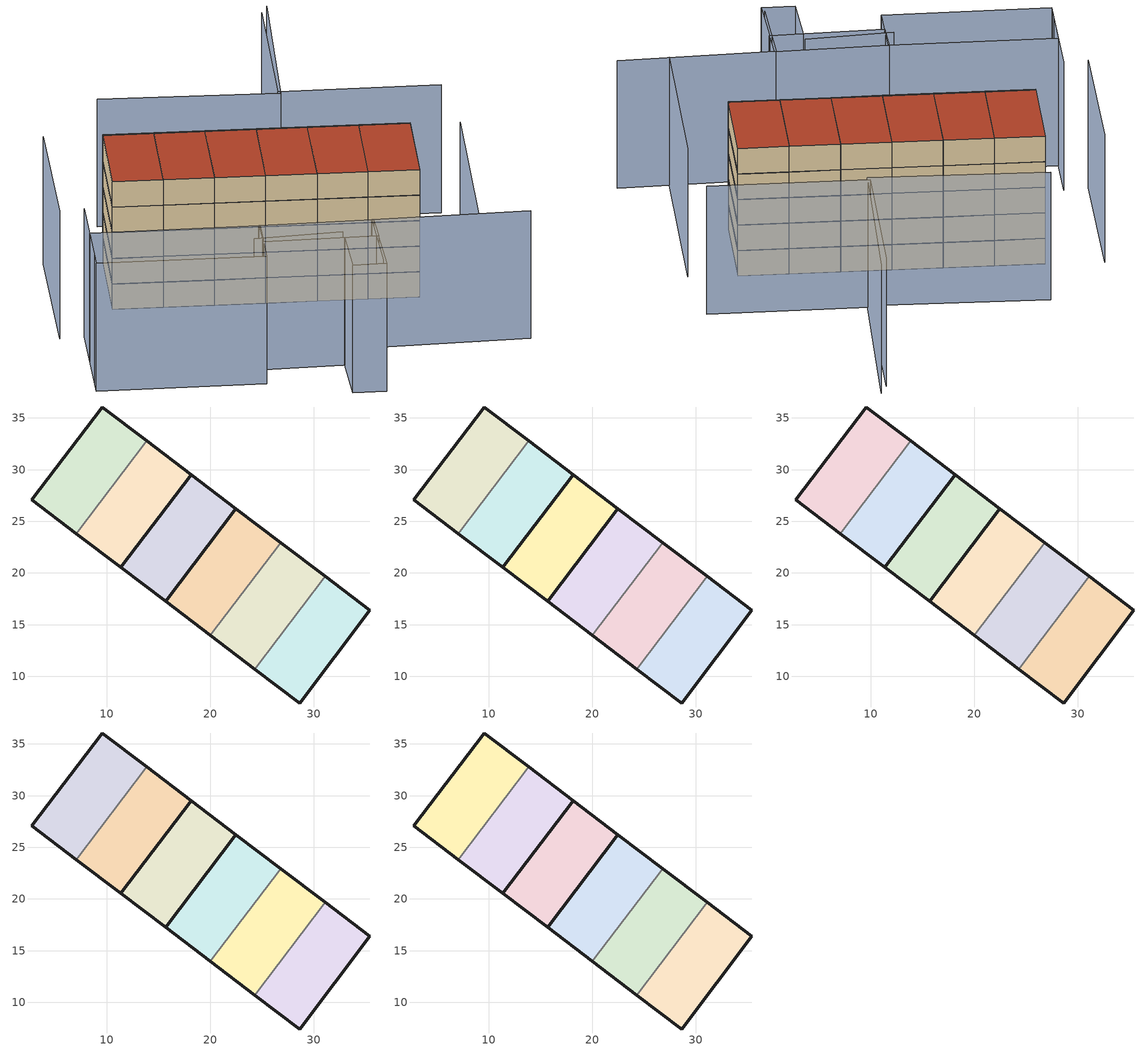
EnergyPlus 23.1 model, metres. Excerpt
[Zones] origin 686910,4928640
492f431bae35265f_F0_dwelling_0
 floor ground (EU_floor_Construction): 28.66,7.42 35.45,16.38 31.13,19.66 24.33,10.7 z0
 wall outside (EU_wall_Construction): 31.13,19.66 35.45,16.38 28.66,7.42 24.33,10.7 z0:3
 wall to 492f431bae35265f_F0_dwelling_1 (EU_wall_Construction): 24.33,10.7 31.13,19.66 z0:3
492f431bae35265f_F0_dwelling_1
 floor ground (EU_floor_Construction): 24.33,10.7 31.13,19.66 26.81,22.94 20.01,13.98 z0
 wall outside (EU_wall_Construction): 24.33,10.7 20.01,13.98 / 26.81,22.94 31.13,19.66 z0:3
 wall to 492f431bae35265f_F0_dwelling_2 (EU_wall_Construction): 20.01,13.98 26.81,22.94 z0:3
492f431bae35265f_F0_dwelling_2
 floor ground (EU_floor_Construction): 20.01,13.98 26.81,22.94 22.48,26.22 15.68,17.26 z0
 wall outside (EU_wall_Construction): 20.01,13.98 15.68,17.26 22.48,26.22 26.81,22.94 z0:3
492f431bae35265f_F0_dwelling_3
 floor ground (EU_floor_Construction): 15.68,17.26 22.48,26.22 18.17,29.5 11.36,20.54 z0
 wall outside (EU_wall_Construction): 18.17,29.5 22.48,26.22 15.68,17.26 11.36,20.54 18.16,29.5 z0:3
492f431bae35265f_F0_dwelling_4
 floor ground (EU_floor_Construction): 11.36,20.54 18.17,29.5 13.85,32.79 7.04,23.82 z0
 wall outside (EU_wall_Construction): 13.85,32.79 18.17,29.5 11.36,20.54 7.04,23.82 z0:3
 wall to 492f431bae35265f_F0_dwelling_5 (EU_wall_Construction): 7.04,23.82 13.85,32.79 z0:3
492f431bae35265f_F0_dwelling_5
 floor ground (EU_floor_Construction): 7.04,23.82 13.85,32.79 9.54,36.06 2.72,27.1 z0
 wall outside (EU_wall_Construction): 7.04,23.82 2.72,27.1 9.54,36.06 13.85,32.79 z0:3
492f431bae35265f_F1_dwelling_0
 floor to 492f431bae35265f_F0_dwelling_0 (EU_floor_Construction): 28.66,7.42 35.45,16.38 31.13,19.66 24.33,10.7 z3
 wall outside (EU_wall_Construction): 31.13,19.66 35.45,16.38 28.66,7.42 24.33,10.7 z3:6
 wall to 492f431bae35265f_F1_dwelling_1 (EU_wall_Construction): 24.33,10.7 31.13,19.66 z3:6
492f431bae35265f_F1_dwelling_1
 floor to 492f431bae35265f_F0_dwelling_1 (EU_floor_Construction): 24.33,10.7 31.13,19.66 26.8,22.94 20.01,13.98 z3
 wall outside (EU_wall_Construction): 24.33,10.7 20.01,13.98 / 26.81,22.94 31.13,19.66 z3:6
 wall to 492f431bae35265f_F1_dwelling_2 (EU_wall_Construction): 20.01,13.98 26.81,22.94 z3:6
492f431bae35265f_F1_dwelling_2
 floor to 492f431bae35265f_F0_dwelling_2 (EU_floor_Construction): 20.01,13.98 26.8,22.94 22.48,26.22 15.68,17.26 z3
 wall outside (EU_wall_Construction): 20.01,13.98 15.68,17.26 22.48,26.22 26.81,22.94 z3:6
492f431bae35265f_F1_dwelling_3
 floor to 492f431bae35265f_F0_dwelling_3 (EU_floor_Construction): 15.68,17.26 22.48,26.22 18.17,29.5 11.36,20.54 z3
 wall outside (EU_wall_Construction): 18.17,29.5 22.48,26.22 15.68,17.26 11.36,20.54 18.16,29.5 z3:6
492f431bae35265f_F1_dwelling_4
 floor to 492f431bae35265f_F0_dwelling_4 (EU_floor_Construction): 11.36,20.54 18.17,29.5 13.85,32.79 7.04,23.82 z3
 wall outside (EU_wall_Construction): 13.85,32.79 18.17,29.5 11.36,20.54 7.04,23.82 z3:6
 wall to 492f431bae35265f_F1_dwelling_5 (EU_wall_Construction): 7.04,23.82 13.85,32.79 z3:6
492f431bae35265f_F1_dwelling_5
 floor to 492f431bae35265f_F0_dwelling_5 (EU_floor_Construction): 7.04,23.82 13.85,32.79 9.54,36.06 2.72,27.1 z3
 wall outside (EU_wall_Construction): 7.04,23.82 2.72,27.1 9.54,36.06 13.85,32.79 z3:6
492f431bae35265f_F2_dwelling_0
 floor to 492f431bae35265f_F1_dwelling_0 (EU_floor_Construction): 28.66,7.42 35.45,16.38 31.13,19.66 24.33,10.7 z6
 wall outside (EU_wall_Construction): 31.13,19.66 35.45,16.38 28.66,7.42 24.33,10.7 z6:9
 wall to 492f431bae35265f_F2_dwelling_1 (EU_wall_Construction): 24.33,10.7 31.13,19.66 z6:9
492f431bae35265f_F2_dwelling_1
 floor to 492f431bae35265f_F1_dwelling_1 (EU_floor_Construction): 24.33,10.7 31.13,19.66 26.8,22.94 20.01,13.98 z6
 wall outside (EU_wall_Construction): 24.33,10.7 20.01,13.98 / 26.81,22.94 31.13,19.66 z6:9
 wall to 492f431bae35265f_F2_dwelling_2 (EU_wall_Construction): 20.01,13.98 26.81,22.94 z6:9
492f431bae35265f_F2_dwelling_2
 floor to 492f431bae35265f_F1_dwelling_2 (EU_floor_Construction): 20.01,13.98 26.8,22.94 22.48,26.22 15.68,17.26 z6
 wall outside (EU_wall_Construction): 20.01,13.98 15.68,17.26 22.48,26.22 26.81,22.94 z6:9
492f431bae35265f_F2_dwelling_3
 floor to 492f431bae35265f_F1_dwelling_3 (EU_floor_Construction): 15.68,17.26 22.48,26.22 18.17,29.5 11.36,20.54 z6
 wall outside (EU_wall_Construction): 18.17,29.5 22.48,26.22 15.68,17.26 11.36,20.54 18.16,29.5 z6:9
492f431bae35265f_F2_dwelling_4
 floor to 492f431bae35265f_F1_dwelling_4 (EU_floor_Construction): 11.36,20.54 18.17,29.5 13.85,32.79 7.04,23.82 z6
 wall outside (EU_wall_Construction): 13.85,32.79 18.17,29.5 11.36,20.54 7.04,23.82 z6:9
 wall to 492f431bae35265f_F2_dwelling_5 (EU_wall_Construction): 7.04,23.82 13.85,32.79 z6:9
492f431bae35265f_F2_dwelling_5
 floor to 492f431bae35265f_F1_dwelling_5 (EU_floor_Construction): 7.04,23.82 13.85,32.79 9.54,36.06 2.72,27.1 z6
 wall outside (EU_wall_Construction): 7.04,23.82 2.72,27.1 9.54,36.06 13.85,32.79 z6:9
492f431bae35265f_F3_dwelling_0
 floor to 492f431bae35265f_F2_dwelling_0 (EU_floor_Construction): 28.66,7.42 35.45,16.38 31.13,19.66 24.33,10.7 z9
 wall outside (EU_wall_Construction): 31.13,19.66 35.45,16.38 28.66,7.42 24.33,10.7 z9:12
 wall to 492f431bae35265f_F3_dwelling_1 (EU_wall_Construction): 24.33,10.7 31.13,19.66 z9:12
492f431bae35265f_F3_dwelling_1
 floor to 492f431bae35265f_F2_dwelling_1 (EU_floor_Construction): 24.33,10.7 31.13,19.66 26.8,22.94 20.01,13.98 z9
 wall outside (EU_wall_Construction): 24.33,10.7 20.01,13.98 / 26.81,22.94 31.13,19.66 z9:12
 wall to 492f431bae35265f_F3_dwelling_2 (EU_wall_Construction): 20.01,13.98 26.81,22.94 z9:12
492f431bae35265f_F3_dwelling_2
 floor to 492f431bae35265f_F2_dwelling_2 (EU_floor_Construction): 20.01,13.98 26.8,22.94 22.48,26.22 15.68,17.26 z9
 wall outside (EU_wall_Construction): 20.01,13.98 15.68,17.26 22.48,26.22 26.81,22.94 z9:12
492f431bae35265f_F3_dwelling_3
 floor to 492f431bae35265f_F2_dwelling_3 (EU_floor_Construction): 15.68,17.26 22.48,26.22 18.17,29.5 11.36,20.54 z9
 wall outside (EU_wall_Construction): 18.17,29.5 22.48,26.22 15.68,17.26 11.36,20.54 18.16,29.5 z9:12
492f431bae35265f_F3_dwelling_4
 floor to 492f431bae35265f_F2_dwelling_4 (EU_floor_Construction): 11.36,20.54 18.17,29.5 13.85,32.79 7.04,23.82 z9
 wall outside (EU_wall_Construction): 13.85,32.79 18.17,29.5 11.36,20.54 7.04,23.82 z9:12
 wall to 492f431bae35265f_F3_dwelling_5 (EU_wall_Construction): 7.04,23.82 13.85,32.79 z9:12
492f431bae35265f_F3_dwelling_5
 floor to 492f431bae35265f_F2_dwelling_5 (EU_floor_Construction): 7.04,23.82 13.85,32.79 9.54,36.06 2.72,27.1 z9
 wall outside (EU_wall_Construction): 7.04,23.82 2.72,27.1 9.54,36.06 13.85,32.79 z9:12
492f431bae35265f_F4_dwelling_0
 floor to 492f431bae35265f_F3_dwelling_0 (EU_floor_Construction): 28.66,7.42 35.45,16.38 31.13,19.66 24.33,10.7 z12
 wall outside (EU_wall_Construction): 31.13,19.66 35.45,16.38 28.66,7.42 24.33,10.7 z12:15
 wall to 492f431bae35265f_F4_dwelling_1 (EU_wall_Construction): 24.33,10.7 31.13,19.66 z12:15
 roof outside (EU_roof_Construction): 35.45,16.38 28.66,7.42 24.33,10.7 31.13,19.66 z15
492f431bae35265f_F4_dwelling_1
 floor to 492f431bae35265f_F3_dwelling_1 (EU_floor_Construction): 24.33,10.7 31.13,19.66 26.8,22.94 20.01,13.98 z12
 wall outside (EU_wall_Construction): 24.33,10.7 20.01,13.98 / 26.81,22.94 31.13,19.66 z12:15
 wall to 492f431bae35265f_F4_dwelling_2 (EU_wall_Construction): 20.01,13.98 26.81,22.94 z12:15
 roof outside (EU_roof_Construction): 31.13,19.66 24.33,10.7 20.01,13.98 26.81,22.94 z15
492f431bae35265f_F4_dwelling_2
 floor to 492f431bae35265f_F3_dwelling_2 (EU_floor_Construction): 20.01,13.98 26.8,22.94 22.48,26.22 15.68,17.26 z12
 wall outside (EU_wall_Construction): 20.01,13.98 15.68,17.26 22.48,26.22 26.81,22.94 z12:15
 roof outside (EU_roof_Construction): 26.81,22.94 20.01,13.98 15.68,17.26 22.48,26.22 z15
492f431bae35265f_F4_dwelling_3
 floor to 492f431bae35265f_F3_dwelling_3 (EU_floor_Construction): 15.68,17.26 22.48,26.22 18.17,29.5 11.36,20.54 z12
 wall outside (EU_wall_Construction): 18.17,29.5 22.48,26.22 15.68,17.26 11.36,20.54 18.16,29.5 z12:15
 roof outside (EU_roof_Construction): 22.48,26.22 15.68,17.26 11.36,20.54 18.17,29.5 z15
492f431bae35265f_F4_dwelling_4
 floor to 492f431bae35265f_F3_dwelling_4 (EU_floor_Construction): 11.36,20.54 18.17,29.5 13.85,32.79 7.04,23.82 z12
 wall outside (EU_wall_Construction): 13.85,32.79 18.17,29.5 11.36,20.54 7.04,23.82 z12:15
 wall to 492f431bae35265f_F4_dwelling_5 (EU_wall_Construction): 7.04,23.82 13.85,32.79 z12:15
 roof outside (EU_roof_Construction): 18.17,29.5 11.36,20.54 7.04,23.82 13.85,32.79 z15
492f431bae35265f_F4_dwelling_5
 floor to 492f431bae35265f_F3_dwelling_5 (EU_floor_Construction): 7.04,23.82 13.85,32.79 9.54,36.06 2.72,27.1 z12
 wall outside (EU_wall_Construction): 7.04,23.82 2.72,27.1 9.54,36.06 13.85,32.79 z12:15
 roof outside (EU_roof_Construction): 13.85,32.79 7.04,23.82 2.72,27.1 9.54,36.06 z15
shading: 4.6,6.93 12.63,1.87 / 11.27,-5.96 16.82,1.96 / 16.82,1.96 30.68,-7.74 / 26.11,-4.61 39.44,12.89 / 43.97,20.83 30.19,31.26 / 30.19,31.26 41.61,46.35 / 4.64,39.99 -6.06,25.64 / 43.09,47.17 30.12,30.76 / 30.12,30.76 14.92,42.77 / -3.82,24.3 -10.92,14.78 / 11.87,0.74 14.8,-1.31 / 14.8,-1.31 10.97,-6.78 / 10.97,-6.78 8.04,-4.73 / 8.04,-4.73 11.87,0.74 / 7.03,8.9 17.02,1.82 / 17.02,1.82 14.78,-1.33 / 14.78,-1.33 4.8,5.75 / 4.8,5.75 7.03,8.9 / -7.29,19.63 7.16,8.8 / 7.16,8.8 2.83,3.01 / 2.83,3.01 -11.63,13.84 / -11.63,13.84 -7.29,19.63 z0:15
[Building]
EU S2 Campaign: North Axis=0; Terrain=City; Solar Distribution=FullExterior
[Site:Location]
Bologna: Latitude=44.5; Longitude=11.25; Time Zone=1; Elevation=37
[SizingPeriod:WeatherFileDays]
AnnualSizingPeriod: Begin Month=1; Begin Day of Month=1; End Month=12; End Day of Month=31; Day of Week for Start Day=Monday; Use Weather File Daylight Saving Period=No; Use Weather File Rain and Snow Indicators=No
[MATERIAL]
EU_InternalMass_Material: Roughness=MediumRough; Thickness=0.1; Conductivity=1; Density=1800; Specific Heat=900; Thermal Absorptance=0.9; Solar Absorptance=0.7; Visible Absorptance=0.7
[MATERIAL:NOMASS] Roughness=MediumRough; Thermal Absorptance=0.9; Solar Absorptance=0.7; Visible Absorptance=0.7
Name | Thermal Resistance
EU_wall_NoMass | 0.779417
EU_roof_NoMass | 0.435466
EU_floor_NoMass | 0.588222
[CONSTRUCTION]
EU_wall_Construction: EU_wall_NoMass
EU_roof_Construction: EU_roof_NoMass
EU_floor_Construction: EU_floor_NoMass
EU_InternalMass_Construction: EU_InternalMass_Material
[ZONE] Type=1; Multiplier=1; Ceiling Height=autocalculate; Floor Area=autocalculate; Part of Total Floor Area=Yes
Name | Volume
492f431bae35265f_F0_dwelling_0; 492f431bae35265f_F1_dwelling_0; 492f431bae35265f_F2_dwelling_0; 492f431bae35265f_F3_dwelling_0; 492f431bae35265f_F4_dwelling_0; 492f431bae35265f_F0_dwelling_5 | 183.108
492f431bae35265f_F0_dwelling_1; 492f431bae35265f_F1_dwelling_1; 492f431bae35265f_F2_dwelling_1; 492f431bae35265f_F3_dwelling_1; 492f431bae35265f_F4_dwelling_1 | 183.088
492f431bae35265f_F0_dwelling_2 | 183.095
492f431bae35265f_F1_dwelling_2; 492f431bae35265f_F2_dwelling_2; 492f431bae35265f_F3_dwelling_2; 492f431bae35265f_F4_dwelling_2 | 183.094
492f431bae35265f_F0_dwelling_3; 492f431bae35265f_F1_dwelling_3; 492f431bae35265f_F2_dwelling_3; 492f431bae35265f_F3_dwelling_3; 492f431bae35265f_F4_dwelling_3 | 183.114
492f431bae35265f_F0_dwelling_4; 492f431bae35265f_F1_dwelling_4; 492f431bae35265f_F2_dwelling_4; 492f431bae35265f_F3_dwelling_4; 492f431bae35265f_F4_dwelling_4 | 183.081
492f431bae35265f_F1_dwelling_5; 492f431bae35265f_F2_dwelling_5; 492f431bae35265f_F3_dwelling_5; 492f431bae35265f_F4_dwelling_5 | 183.109
[INTERNALMASS] Construction=EU_InternalMass_Construction
Name | Zone or ZoneList | Surface Area
492f431bae35265f_F0_dwelling_0_EU_InternalMass | 492f431bae35265f_F0_dwelling_0 | 61.0361
492f431bae35265f_F0_dwelling_1_EU_InternalMass | 492f431bae35265f_F0_dwelling_1 | 61.0294
492f431bae35265f_F0_dwelling_2_EU_InternalMass | 492f431bae35265f_F0_dwelling_2 | 61.0316
492f431bae35265f_F0_dwelling_3_EU_InternalMass | 492f431bae35265f_F0_dwelling_3 | 61.0379
492f431bae35265f_F0_dwelling_4_EU_InternalMass | 492f431bae35265f_F0_dwelling_4 | 61.0271
492f431bae35265f_F0_dwelling_5_EU_InternalMass | 492f431bae35265f_F0_dwelling_5 | 61.0363
492f431bae35265f_F1_dwelling_0_EU_InternalMass | 492f431bae35265f_F1_dwelling_0 | 61.0361
492f431bae35265f_F1_dwelling_1_EU_InternalMass | 492f431bae35265f_F1_dwelling_1 | 61.0294
492f431bae35265f_F1_dwelling_2_EU_InternalMass | 492f431bae35265f_F1_dwelling_2 | 61.0316
492f431bae35265f_F1_dwelling_3_EU_InternalMass | 492f431bae35265f_F1_dwelling_3 | 61.0379
492f431bae35265f_F1_dwelling_4_EU_InternalMass | 492f431bae35265f_F1_dwelling_4 | 61.0271
492f431bae35265f_F1_dwelling_5_EU_InternalMass | 492f431bae35265f_F1_dwelling_5 | 61.0363
492f431bae35265f_F2_dwelling_0_EU_InternalMass | 492f431bae35265f_F2_dwelling_0 | 61.0361
492f431bae35265f_F2_dwelling_1_EU_InternalMass | 492f431bae35265f_F2_dwelling_1 | 61.0294
492f431bae35265f_F2_dwelling_2_EU_InternalMass | 492f431bae35265f_F2_dwelling_2 | 61.0316
492f431bae35265f_F2_dwelling_3_EU_InternalMass | 492f431bae35265f_F2_dwelling_3 | 61.0379
492f431bae35265f_F2_dwelling_4_EU_InternalMass | 492f431bae35265f_F2_dwelling_4 | 61.0271
492f431bae35265f_F2_dwelling_5_EU_InternalMass | 492f431bae35265f_F2_dwelling_5 | 61.0363
492f431bae35265f_F3_dwelling_0_EU_InternalMass | 492f431bae35265f_F3_dwelling_0 | 61.0361
492f431bae35265f_F3_dwelling_1_EU_InternalMass | 492f431bae35265f_F3_dwelling_1 | 61.0294
492f431bae35265f_F3_dwelling_2_EU_InternalMass | 492f431bae35265f_F3_dwelling_2 | 61.0316
492f431bae35265f_F3_dwelling_3_EU_InternalMass | 492f431bae35265f_F3_dwelling_3 | 61.0379
492f431bae35265f_F3_dwelling_4_EU_InternalMass | 492f431bae35265f_F3_dwelling_4 | 61.0271
492f431bae35265f_F3_dwelling_5_EU_InternalMass | 492f431bae35265f_F3_dwelling_5 | 61.0363
492f431bae35265f_F4_dwelling_0_EU_InternalMass | 492f431bae35265f_F4_dwelling_0 | 61.0361
492f431bae35265f_F4_dwelling_1_EU_InternalMass | 492f431bae35265f_F4_dwelling_1 | 61.0294
492f431bae35265f_F4_dwelling_2_EU_InternalMass | 492f431bae35265f_F4_dwelling_2 | 61.0316
492f431bae35265f_F4_dwelling_3_EU_InternalMass | 492f431bae35265f_F4_dwelling_3 | 61.0379
492f431bae35265f_F4_dwelling_4_EU_InternalMass | 492f431bae35265f_F4_dwelling_4 | 61.0271
492f431bae35265f_F4_dwelling_5_EU_InternalMass | 492f431bae35265f_F4_dwelling_5 | 61.0363
[OTHEREQUIPMENT] Fuel Type=Electricity; Design Level Calculation Method=Watts/Area; Power per Zone Floor Area=1; Fraction Latent=0; Fraction Radiant=0; Fraction Lost=0; Carbon Dioxide Generation Rate=0; EndUse Subcategory=EU_Step8_InternalGains
Name | Zone or ZoneList or Space or SpaceList | Schedule
EU_Step8_InternalGain_492f431bae35265f_F0_dwelling_0_f000 | 492f431bae35265f_F0_dwelling_0 | EU_Step8_GainSchedule_492f431bae35265f_F0_dwelling_0_f000
EU_Step8_InternalGain_492f431bae35265f_F0_dwelling_1_f000 | 492f431bae35265f_F0_dwelling_1 | EU_Step8_GainSchedule_492f431bae35265f_F0_dwelling_1_f000
EU_Step8_InternalGain_492f431bae35265f_F0_dwelling_2_f000 | 492f431bae35265f_F0_dwelling_2 | EU_Step8_GainSchedule_492f431bae35265f_F0_dwelling_2_f000
EU_Step8_InternalGain_492f431bae35265f_F0_dwelling_3_f000 | 492f431bae35265f_F0_dwelling_3 | EU_Step8_GainSchedule_492f431bae35265f_F0_dwelling_3_f000
EU_Step8_InternalGain_492f431bae35265f_F0_dwelling_4_f000 | 492f431bae35265f_F0_dwelling_4 | EU_Step8_GainSchedule_492f431bae35265f_F0_dwelling_4_f000
EU_Step8_InternalGain_492f431bae35265f_F0_dwelling_5_f000 | 492f431bae35265f_F0_dwelling_5 | EU_Step8_GainSchedule_492f431bae35265f_F0_dwelling_5_f000
EU_Step8_InternalGain_492f431bae35265f_F1_dwelling_0_f000 | 492f431bae35265f_F1_dwelling_0 | EU_Step8_GainSchedule_492f431bae35265f_F1_dwelling_0_f000
EU_Step8_InternalGain_492f431bae35265f_F1_dwelling_1_f000 | 492f431bae35265f_F1_dwelling_1 | EU_Step8_GainSchedule_492f431bae35265f_F1_dwelling_1_f000
EU_Step8_InternalGain_492f431bae35265f_F1_dwelling_2_f000 | 492f431bae35265f_F1_dwelling_2 | EU_Step8_GainSchedule_492f431bae35265f_F1_dwelling_2_f000
EU_Step8_InternalGain_492f431bae35265f_F1_dwelling_3_f000 | 492f431bae35265f_F1_dwelling_3 | EU_Step8_GainSchedule_492f431bae35265f_F1_dwelling_3_f000
EU_Step8_InternalGain_492f431bae35265f_F1_dwelling_4_f000 | 492f431bae35265f_F1_dwelling_4 | EU_Step8_GainSchedule_492f431bae35265f_F1_dwelling_4_f000
EU_Step8_InternalGain_492f431bae35265f_F1_dwelling_5_f000 | 492f431bae35265f_F1_dwelling_5 | EU_Step8_GainSchedule_492f431bae35265f_F1_dwelling_5_f000
EU_Step8_InternalGain_492f431bae35265f_F2_dwelling_0_f000 | 492f431bae35265f_F2_dwelling_0 | EU_Step8_GainSchedule_492f431bae35265f_F2_dwelling_0_f000
EU_Step8_InternalGain_492f431bae35265f_F2_dwelling_1_f000 | 492f431bae35265f_F2_dwelling_1 | EU_Step8_GainSchedule_492f431bae35265f_F2_dwelling_1_f000
EU_Step8_InternalGain_492f431bae35265f_F2_dwelling_2_f000 | 492f431bae35265f_F2_dwelling_2 | EU_Step8_GainSchedule_492f431bae35265f_F2_dwelling_2_f000
EU_Step8_InternalGain_492f431bae35265f_F2_dwelling_3_f000 | 492f431bae35265f_F2_dwelling_3 | EU_Step8_GainSchedule_492f431bae35265f_F2_dwelling_3_f000
EU_Step8_InternalGain_492f431bae35265f_F2_dwelling_4_f000 | 492f431bae35265f_F2_dwelling_4 | EU_Step8_GainSchedule_492f431bae35265f_F2_dwelling_4_f000
EU_Step8_InternalGain_492f431bae35265f_F2_dwelling_5_f000 | 492f431bae35265f_F2_dwelling_5 | EU_Step8_GainSchedule_492f431bae35265f_F2_dwelling_5_f000
EU_Step8_InternalGain_492f431bae35265f_F3_dwelling_0_f000 | 492f431bae35265f_F3_dwelling_0 | EU_Step8_GainSchedule_492f431bae35265f_F3_dwelling_0_f000
EU_Step8_InternalGain_492f431bae35265f_F3_dwelling_1_f000 | 492f431bae35265f_F3_dwelling_1 | EU_Step8_GainSchedule_492f431bae35265f_F3_dwelling_1_f000
EU_Step8_InternalGain_492f431bae35265f_F3_dwelling_2_f000 | 492f431bae35265f_F3_dwelling_2 | EU_Step8_GainSchedule_492f431bae35265f_F3_dwelling_2_f000
EU_Step8_InternalGain_492f431bae35265f_F3_dwelling_3_f000 | 492f431bae35265f_F3_dwelling_3 | EU_Step8_GainSchedule_492f431bae35265f_F3_dwelling_3_f000
EU_Step8_InternalGain_492f431bae35265f_F3_dwelling_4_f000 | 492f431bae35265f_F3_dwelling_4 | EU_Step8_GainSchedule_492f431bae35265f_F3_dwelling_4_f000
EU_Step8_InternalGain_492f431bae35265f_F3_dwelling_5_f000 | 492f431bae35265f_F3_dwelling_5 | EU_Step8_GainSchedule_492f431bae35265f_F3_dwelling_5_f000
EU_Step8_InternalGain_492f431bae35265f_F4_dwelling_0_f000 | 492f431bae35265f_F4_dwelling_0 | EU_Step8_GainSchedule_492f431bae35265f_F4_dwelling_0_f000
EU_Step8_InternalGain_492f431bae35265f_F4_dwelling_1_f000 | 492f431bae35265f_F4_dwelling_1 | EU_Step8_GainSchedule_492f431bae35265f_F4_dwelling_1_f000
EU_Step8_InternalGain_492f431bae35265f_F4_dwelling_2_f000 | 492f431bae35265f_F4_dwelling_2 | EU_Step8_GainSchedule_492f431bae35265f_F4_dwelling_2_f000
EU_Step8_InternalGain_492f431bae35265f_F4_dwelling_3_f000 | 492f431bae35265f_F4_dwelling_3 | EU_Step8_GainSchedule_492f431bae35265f_F4_dwelling_3_f000
EU_Step8_InternalGain_492f431bae35265f_F4_dwelling_4_f000 | 492f431bae35265f_F4_dwelling_4 | EU_Step8_GainSchedule_492f431bae35265f_F4_dwelling_4_f000
EU_Step8_InternalGain_492f431bae35265f_F4_dwelling_5_f000 | 492f431bae35265f_F4_dwelling_5 | EU_Step8_GainSchedule_492f431bae35265f_F4_dwelling_5_f000
[ZONEVENTILATION:DESIGNFLOWRATE] Schedule=EU_AlwaysOn; Design Flow Rate Calculation Method=AirChanges/Hour; Air Changes per Hour=0.712058; Ventilation Type=Natural; Fan Pressure Rise=0; Fan Total Efficiency=1; Constant Term Coefficient=1; Temperature Term Coefficient=0; Velocity Term Coefficient=0; Velocity Squared Term Coefficient=0; Minimum Indoor Temperature=-100; Maximum Indoor Temperature=100; Delta Temperature=-100; Minimum Outdoor Temperature=-100; Maximum Outdoor Temperature=100; Maximum Wind Speed=40
Name | Zone or ZoneList or Space or SpaceList
EU_ConstantAir_492f431bae35265f_F0_dwelling_0 | 492f431bae35265f_F0_dwelling_0
EU_ConstantAir_492f431bae35265f_F0_dwelling_1 | 492f431bae35265f_F0_dwelling_1
EU_ConstantAir_492f431bae35265f_F0_dwelling_2 | 492f431bae35265f_F0_dwelling_2
EU_ConstantAir_492f431bae35265f_F0_dwelling_3 | 492f431bae35265f_F0_dwelling_3
EU_ConstantAir_492f431bae35265f_F0_dwelling_4 | 492f431bae35265f_F0_dwelling_4
EU_ConstantAir_492f431bae35265f_F0_dwelling_5 | 492f431bae35265f_F0_dwelling_5
EU_ConstantAir_492f431bae35265f_F1_dwelling_0 | 492f431bae35265f_F1_dwelling_0
EU_ConstantAir_492f431bae35265f_F1_dwelling_1 | 492f431bae35265f_F1_dwelling_1
EU_ConstantAir_492f431bae35265f_F1_dwelling_2 | 492f431bae35265f_F1_dwelling_2
EU_ConstantAir_492f431bae35265f_F1_dwelling_3 | 492f431bae35265f_F1_dwelling_3
EU_ConstantAir_492f431bae35265f_F1_dwelling_4 | 492f431bae35265f_F1_dwelling_4
EU_ConstantAir_492f431bae35265f_F1_dwelling_5 | 492f431bae35265f_F1_dwelling_5
EU_ConstantAir_492f431bae35265f_F2_dwelling_0 | 492f431bae35265f_F2_dwelling_0
EU_ConstantAir_492f431bae35265f_F2_dwelling_1 | 492f431bae35265f_F2_dwelling_1
EU_ConstantAir_492f431bae35265f_F2_dwelling_2 | 492f431bae35265f_F2_dwelling_2
EU_ConstantAir_492f431bae35265f_F2_dwelling_3 | 492f431bae35265f_F2_dwelling_3
EU_ConstantAir_492f431bae35265f_F2_dwelling_4 | 492f431bae35265f_F2_dwelling_4
EU_ConstantAir_492f431bae35265f_F2_dwelling_5 | 492f431bae35265f_F2_dwelling_5
EU_ConstantAir_492f431bae35265f_F3_dwelling_0 | 492f431bae35265f_F3_dwelling_0
EU_ConstantAir_492f431bae35265f_F3_dwelling_1 | 492f431bae35265f_F3_dwelling_1
EU_ConstantAir_492f431bae35265f_F3_dwelling_2 | 492f431bae35265f_F3_dwelling_2
EU_ConstantAir_492f431bae35265f_F3_dwelling_3 | 492f431bae35265f_F3_dwelling_3
EU_ConstantAir_492f431bae35265f_F3_dwelling_4 | 492f431bae35265f_F3_dwelling_4
EU_ConstantAir_492f431bae35265f_F3_dwelling_5 | 492f431bae35265f_F3_dwelling_5
EU_ConstantAir_492f431bae35265f_F4_dwelling_0 | 492f431bae35265f_F4_dwelling_0
EU_ConstantAir_492f431bae35265f_F4_dwelling_1 | 492f431bae35265f_F4_dwelling_1
EU_ConstantAir_492f431bae35265f_F4_dwelling_2 | 492f431bae35265f_F4_dwelling_2
EU_ConstantAir_492f431bae35265f_F4_dwelling_3 | 492f431bae35265f_F4_dwelling_3
EU_ConstantAir_492f431bae35265f_F4_dwelling_4 | 492f431bae35265f_F4_dwelling_4
EU_ConstantAir_492f431bae35265f_F4_dwelling_5 | 492f431bae35265f_F4_dwelling_5
[HVACTEMPLATE:THERMOSTAT] Constant Heating Setpoint=20; Constant Cooling Setpoint=50
EU_HeatOnly_492f431bae35265f_F0_dwelling_0; EU_HeatOnly_492f431bae35265f_F0_dwelling_1; EU_HeatOnly_492f431bae35265f_F0_dwelling_2; EU_HeatOnly_492f431bae35265f_F0_dwelling_3; EU_HeatOnly_492f431bae35265f_F0_dwelling_4; EU_HeatOnly_492f431bae35265f_F0_dwelling_5; EU_HeatOnly_492f431bae35265f_F1_dwelling_0; EU_HeatOnly_492f431bae35265f_F1_dwelling_1; EU_HeatOnly_492f431bae35265f_F1_dwelling_2; EU_HeatOnly_492f431bae35265f_F1_dwelling_3; EU_HeatOnly_492f431bae35265f_F1_dwelling_4; EU_HeatOnly_492f431bae35265f_F1_dwelling_5; EU_HeatOnly_492f431bae35265f_F2_dwelling_0; EU_HeatOnly_492f431bae35265f_F2_dwelling_1; EU_HeatOnly_492f431bae35265f_F2_dwelling_2; EU_HeatOnly_492f431bae35265f_F2_dwelling_3; EU_HeatOnly_492f431bae35265f_F2_dwelling_4; EU_HeatOnly_492f431bae35265f_F2_dwelling_5; EU_HeatOnly_492f431bae35265f_F3_dwelling_0; EU_HeatOnly_492f431bae35265f_F3_dwelling_1; EU_HeatOnly_492f431bae35265f_F3_dwelling_2; EU_HeatOnly_492f431bae35265f_F3_dwelling_3; EU_HeatOnly_492f431bae35265f_F3_dwelling_4; EU_HeatOnly_492f431bae35265f_F3_dwelling_5; EU_HeatOnly_492f431bae35265f_F4_dwelling_0; EU_HeatOnly_492f431bae35265f_F4_dwelling_1; EU_HeatOnly_492f431bae35265f_F4_dwelling_2; EU_HeatOnly_492f431bae35265f_F4_dwelling_3; EU_HeatOnly_492f431bae35265f_F4_dwelling_4; EU_HeatOnly_492f431bae35265f_F4_dwelling_5
[HVACTEMPLATE:ZONE:IDEALLOADSAIRSYSTEM] System Availability Schedule=EU_AlwaysOn; Maximum Heating Supply Air Temperature=50; Minimum Cooling Supply Air Temperature=13; Maximum Heating Supply Air Humidity Ratio=0.0156; Minimum Cooling Supply Air Humidity Ratio=0.0077; Heating Limit=NoLimit; Cooling Limit=NoLimit; Heating Availability Schedule=EU_AlwaysOn; Cooling Availability Schedule=EU_CoolingOff; Dehumidification Control Type=ConstantSensibleHeatRatio; Cooling Sensible Heat Ratio=0.7; Dehumidification Setpoint=60; Humidification Control Type=None; Humidification Setpoint=30; Outdoor Air Method=None; Outdoor Air Flow Rate per Person=0.00944; Outdoor Air Flow Rate per Zone Floor Area=0; Outdoor Air Flow Rate per Zone=0; Demand Controlled Ventilation Type=None; Outdoor Air Economizer Type=NoEconomizer; Heat Recovery Type=None; Sensible Heat Recovery Effectiveness=0.7; Latent Heat Recovery Effectiveness=0.65
Name | Template Thermostat
492f431bae35265f_F0_dwelling_0 | EU_HeatOnly_492f431bae35265f_F0_dwelling_0
492f431bae35265f_F0_dwelling_1 | EU_HeatOnly_492f431bae35265f_F0_dwelling_1
492f431bae35265f_F0_dwelling_2 | EU_HeatOnly_492f431bae35265f_F0_dwelling_2
492f431bae35265f_F0_dwelling_3 | EU_HeatOnly_492f431bae35265f_F0_dwelling_3
492f431bae35265f_F0_dwelling_4 | EU_HeatOnly_492f431bae35265f_F0_dwelling_4
492f431bae35265f_F0_dwelling_5 | EU_HeatOnly_492f431bae35265f_F0_dwelling_5
492f431bae35265f_F1_dwelling_0 | EU_HeatOnly_492f431bae35265f_F1_dwelling_0
492f431bae35265f_F1_dwelling_1 | EU_HeatOnly_492f431bae35265f_F1_dwelling_1
492f431bae35265f_F1_dwelling_2 | EU_HeatOnly_492f431bae35265f_F1_dwelling_2
492f431bae35265f_F1_dwelling_3 | EU_HeatOnly_492f431bae35265f_F1_dwelling_3
492f431bae35265f_F1_dwelling_4 | EU_HeatOnly_492f431bae35265f_F1_dwelling_4
492f431bae35265f_F1_dwelling_5 | EU_HeatOnly_492f431bae35265f_F1_dwelling_5
492f431bae35265f_F2_dwelling_0 | EU_HeatOnly_492f431bae35265f_F2_dwelling_0
492f431bae35265f_F2_dwelling_1 | EU_HeatOnly_492f431bae35265f_F2_dwelling_1
492f431bae35265f_F2_dwelling_2 | EU_HeatOnly_492f431bae35265f_F2_dwelling_2
492f431bae35265f_F2_dwelling_3 | EU_HeatOnly_492f431bae35265f_F2_dwelling_3
492f431bae35265f_F2_dwelling_4 | EU_HeatOnly_492f431bae35265f_F2_dwelling_4
492f431bae35265f_F2_dwelling_5 | EU_HeatOnly_492f431bae35265f_F2_dwelling_5
492f431bae35265f_F3_dwelling_0 | EU_HeatOnly_492f431bae35265f_F3_dwelling_0
492f431bae35265f_F3_dwelling_1 | EU_HeatOnly_492f431bae35265f_F3_dwelling_1
492f431bae35265f_F3_dwelling_2 | EU_HeatOnly_492f431bae35265f_F3_dwelling_2
492f431bae35265f_F3_dwelling_3 | EU_HeatOnly_492f431bae35265f_F3_dwelling_3
492f431bae35265f_F3_dwelling_4 | EU_HeatOnly_492f431bae35265f_F3_dwelling_4
492f431bae35265f_F3_dwelling_5 | EU_HeatOnly_492f431bae35265f_F3_dwelling_5
492f431bae35265f_F4_dwelling_0 | EU_HeatOnly_492f431bae35265f_F4_dwelling_0
492f431bae35265f_F4_dwelling_1 | EU_HeatOnly_492f431bae35265f_F4_dwelling_1
492f431bae35265f_F4_dwelling_2 | EU_HeatOnly_492f431bae35265f_F4_dwelling_2
492f431bae35265f_F4_dwelling_3 | EU_HeatOnly_492f431bae35265f_F4_dwelling_3
492f431bae35265f_F4_dwelling_4 | EU_HeatOnly_492f431bae35265f_F4_dwelling_4
492f431bae35265f_F4_dwelling_5 | EU_HeatOnly_492f431bae35265f_F4_dwelling_5
[SIZING:ZONE] Zone Cooling Design Supply Air Temperature Input Method=SupplyAirTemperature; Zone Cooling Design Supply Air Temperature=13; Zone Heating Design Supply Air Temperature Input Method=SupplyAirTemperature; Zone Heating Design Supply Air Temperature=50; Zone Cooling Design Supply Air Humidity Ratio=0.008; Zone Heating Design Supply Air Humidity Ratio=0.008; Cooling Design Air Flow Method=DesignDay; Cooling Design Air Flow Rate=0; Cooling Minimum Air Flow per Zone Floor Area=0.000762; Cooling Minimum Air Flow=0; Cooling Minimum Air Flow Fraction=0.2; Heating Design Air Flow Method=DesignDay; Heating Design Air Flow Rate=0; Heating Maximum Air Flow per Zone Floor Area=0.002032; Heating Maximum Air Flow=0.141576; Heating Maximum Air Flow Fraction=0.3; Account for Dedicated Outdoor Air System=No; Dedicated Outdoor Air System Control Strategy=NeutralSupplyAir; Dedicated Outdoor Air Low Setpoint Temperature for Design=autosize; Dedicated Outdoor Air High Setpoint Temperature for Design=autosize; Zone Load Sizing Method=Sensible Load Only No Latent Load; Zone Latent Cooling Design Supply Air Humidity Ratio Input Method=HumidityRatioDifference; Zone Cooling Design Supply Air Humidity Ratio Difference=0.005; Zone Latent Heating Design Supply Air Humidity Ratio Input Method=HumidityRatioDifference; Zone Humidification Design Supply Air Humidity Ratio Difference=0.005
492f431bae35265f_F0_dwelling_0; 492f431bae35265f_F0_dwelling_1; 492f431bae35265f_F0_dwelling_2; 492f431bae35265f_F0_dwelling_3; 492f431bae35265f_F0_dwelling_4; 492f431bae35265f_F0_dwelling_5; 492f431bae35265f_F1_dwelling_0; 492f431bae35265f_F1_dwelling_1; 492f431bae35265f_F1_dwelling_2; 492f431bae35265f_F1_dwelling_3; 492f431bae35265f_F1_dwelling_4; 492f431bae35265f_F1_dwelling_5; 492f431bae35265f_F2_dwelling_0; 492f431bae35265f_F2_dwelling_1; 492f431bae35265f_F2_dwelling_2; 492f431bae35265f_F2_dwelling_3; 492f431bae35265f_F2_dwelling_4; 492f431bae35265f_F2_dwelling_5; 492f431bae35265f_F3_dwelling_0; 492f431bae35265f_F3_dwelling_1; 492f431bae35265f_F3_dwelling_2; 492f431bae35265f_F3_dwelling_3; 492f431bae35265f_F3_dwelling_4; 492f431bae35265f_F3_dwelling_5; 492f431bae35265f_F4_dwelling_0; 492f431bae35265f_F4_dwelling_1; 492f431bae35265f_F4_dwelling_2; 492f431bae35265f_F4_dwelling_3; 492f431bae35265f_F4_dwelling_4; 492f431bae35265f_F4_dwelling_5
[SCHEDULE:CONSTANT]
Name | Hourly Value
EU_AlwaysOn | 1
EU_CoolingOff | 0
[SCHEDULE:FILE] Column Number=1; Rows to Skip at Top=0; Number of Hours of Data=8760; Column Separator=Comma; Interpolate to Timestep=No; Minutes per Item=60; Adjust Schedule for Daylight Savings=Yes
Name | File
EU_Step8_GainSchedule_492f431bae35265f_F0_dwelling_0_f000 | ../../schedules/492f431bae35265f/492f431bae35265f_F0_dwelling_0_f000_gain.csv
EU_Step8_GainSchedule_492f431bae35265f_F0_dwelling_1_f000 | ../../schedules/492f431bae35265f/492f431bae35265f_F0_dwelling_1_f000_gain.csv
EU_Step8_GainSchedule_492f431bae35265f_F0_dwelling_2_f000 | ../../schedules/492f431bae35265f/492f431bae35265f_F0_dwelling_2_f000_gain.csv
EU_Step8_GainSchedule_492f431bae35265f_F0_dwelling_3_f000 | ../../schedules/492f431bae35265f/492f431bae35265f_F0_dwelling_3_f000_gain.csv
EU_Step8_GainSchedule_492f431bae35265f_F0_dwelling_4_f000 | ../../schedules/492f431bae35265f/492f431bae35265f_F0_dwelling_4_f000_gain.csv
EU_Step8_GainSchedule_492f431bae35265f_F0_dwelling_5_f000 | ../../schedules/492f431bae35265f/492f431bae35265f_F0_dwelling_5_f000_gain.csv
EU_Step8_GainSchedule_492f431bae35265f_F1_dwelling_0_f000 | ../../schedules/492f431bae35265f/492f431bae35265f_F1_dwelling_0_f000_gain.csv
EU_Step8_GainSchedule_492f431bae35265f_F1_dwelling_1_f000 | ../../schedules/492f431bae35265f/492f431bae35265f_F1_dwelling_1_f000_gain.csv
EU_Step8_GainSchedule_492f431bae35265f_F1_dwelling_2_f000 | ../../schedules/492f431bae35265f/492f431bae35265f_F1_dwelling_2_f000_gain.csv
EU_Step8_GainSchedule_492f431bae35265f_F1_dwelling_3_f000 | ../../schedules/492f431bae35265f/492f431bae35265f_F1_dwelling_3_f000_gain.csv
EU_Step8_GainSchedule_492f431bae35265f_F1_dwelling_4_f000 | ../../schedules/492f431bae35265f/492f431bae35265f_F1_dwelling_4_f000_gain.csv
EU_Step8_GainSchedule_492f431bae35265f_F1_dwelling_5_f000 | ../../schedules/492f431bae35265f/492f431bae35265f_F1_dwelling_5_f000_gain.csv
EU_Step8_GainSchedule_492f431bae35265f_F2_dwelling_0_f000 | ../../schedules/492f431bae35265f/492f431bae35265f_F2_dwelling_0_f000_gain.csv
EU_Step8_GainSchedule_492f431bae35265f_F2_dwelling_1_f000 | ../../schedules/492f431bae35265f/492f431bae35265f_F2_dwelling_1_f000_gain.csv
EU_Step8_GainSchedule_492f431bae35265f_F2_dwelling_2_f000 | ../../schedules/492f431bae35265f/492f431bae35265f_F2_dwelling_2_f000_gain.csv
EU_Step8_GainSchedule_492f431bae35265f_F2_dwelling_3_f000 | ../../schedules/492f431bae35265f/492f431bae35265f_F2_dwelling_3_f000_gain.csv
EU_Step8_GainSchedule_492f431bae35265f_F2_dwelling_4_f000 | ../../schedules/492f431bae35265f/492f431bae35265f_F2_dwelling_4_f000_gain.csv
EU_Step8_GainSchedule_492f431bae35265f_F2_dwelling_5_f000 | ../../schedules/492f431bae35265f/492f431bae35265f_F2_dwelling_5_f000_gain.csv
EU_Step8_GainSchedule_492f431bae35265f_F3_dwelling_0_f000 | ../../schedules/492f431bae35265f/492f431bae35265f_F3_dwelling_0_f000_gain.csv
EU_Step8_GainSchedule_492f431bae35265f_F3_dwelling_1_f000 | ../../schedules/492f431bae35265f/492f431bae35265f_F3_dwelling_1_f000_gain.csv
EU_Step8_GainSchedule_492f431bae35265f_F3_dwelling_2_f000 | ../../schedules/492f431bae35265f/492f431bae35265f_F3_dwelling_2_f000_gain.csv
EU_Step8_GainSchedule_492f431bae35265f_F3_dwelling_3_f000 | ../../schedules/492f431bae35265f/492f431bae35265f_F3_dwelling_3_f000_gain.csv
EU_Step8_GainSchedule_492f431bae35265f_F3_dwelling_4_f000 | ../../schedules/492f431bae35265f/492f431bae35265f_F3_dwelling_4_f000_gain.csv
EU_Step8_GainSchedule_492f431bae35265f_F3_dwelling_5_f000 | ../../schedules/492f431bae35265f/492f431bae35265f_F3_dwelling_5_f000_gain.csv
EU_Step8_GainSchedule_492f431bae35265f_F4_dwelling_0_f000 | ../../schedules/492f431bae35265f/492f431bae35265f_F4_dwelling_0_f000_gain.csv
EU_Step8_GainSchedule_492f431bae35265f_F4_dwelling_1_f000 | ../../schedules/492f431bae35265f/492f431bae35265f_F4_dwelling_1_f000_gain.csv
EU_Step8_GainSchedule_492f431bae35265f_F4_dwelling_2_f000 | ../../schedules/492f431bae35265f/492f431bae35265f_F4_dwelling_2_f000_gain.csv
EU_Step8_GainSchedule_492f431bae35265f_F4_dwelling_3_f000 | ../../schedules/492f431bae35265f/492f431bae35265f_F4_dwelling_3_f000_gain.csv
EU_Step8_GainSchedule_492f431bae35265f_F4_dwelling_4_f000 | ../../schedules/492f431bae35265f/492f431bae35265f_F4_dwelling_4_f000_gain.csv
EU_Step8_GainSchedule_492f431bae35265f_F4_dwelling_5_f000 | ../../schedules/492f431bae35265f/492f431bae35265f_F4_dwelling_5_f000_gain.csv
